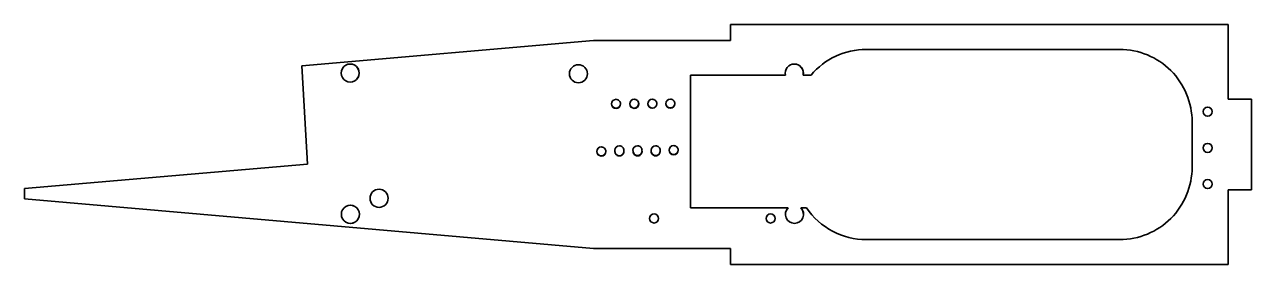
# Model space of a CAD drawing. Extents: x 1.92 to 8.7, y 4.68 to 6.
import ezdxf

# ---------------------------------------------------------------- set-up
doc = ezdxf.new("R2010")
doc.units = 0
doc.header["$MEASUREMENT"] = 0

msp = doc.modelspace()

# ---------------------------------------------------------------- linework, layer by layer
at = {"color": 7, "lineweight": 35}
for p, q in [((5.822575, 6.000876), (8.572575, 6.000876)), ((5.822575, 5.913376), (5.822575, 6.000876)), ((8.572575, 6.000876), (8.572575, 5.588377)), ((5.065321, 5.913376), (3.454661, 5.772462)), ((5.065321, 5.913376), (5.822575, 5.913376)), ((6.572575, 5.863377), (7.972576, 5.863377)), ((3.454661, 5.772462), (3.456423, 5.742005)), ((3.456423, 5.742005), (3.486042, 5.230027)), ((5.601515, 5.721692), (5.601515, 4.987984)), ((5.601515, 5.721692), (6.126281, 5.721692)), ((6.223177, 5.721692), (6.223731, 5.721692)), ((6.223731, 5.721692), (6.267169, 5.721692)), ((8.572575, 5.588377), (8.700568, 5.588377)), ((8.700568, 5.588377), (8.700568, 5.338376)), ((8.372575, 5.463376), (8.372575, 5.338376)), ((5.18382, 5.302295), (5.183707, 5.30004)), ((5.183828, 5.303943), (5.18382, 5.302295)), ((5.233371, 5.304006), (5.233484, 5.306261)), ((5.233379, 5.305655), (5.233371, 5.304006)), ((5.233379, 5.305655), (5.233474, 5.307084)), ((5.283819, 5.302515), (5.283707, 5.300261)), ((5.283827, 5.304164), (5.283819, 5.302515)), ((5.33337, 5.304227), (5.333483, 5.306481)), ((5.333379, 5.305875), (5.33337, 5.304227)), ((5.333379, 5.305875), (5.333474, 5.307304)), ((5.383819, 5.302735), (5.383706, 5.300481)), ((5.383827, 5.304383), (5.383819, 5.302736)), ((5.43337, 5.304447), (5.433483, 5.306701)), ((5.433378, 5.306096), (5.43337, 5.304447)), ((5.433378, 5.306096), (5.433473, 5.307525)), ((8.372575, 5.213376), (8.372575, 5.338376)), ((8.700568, 5.088376), (8.700568, 5.338376)), ((3.486042, 5.230027), (1.922057, 5.094746)), ((1.922057, 5.038376), (1.922057, 5.094746)), ((8.572575, 4.675876), (8.572575, 5.088376)), ((8.572575, 5.088376), (8.700568, 5.088376)), ((5.065321, 4.763376), (1.922057, 5.038376)), ((6.140154, 4.987984), (5.601515, 4.987984)), ((6.210884, 4.987984), (6.211438, 4.987984)), ((6.242123, 4.987984), (6.211438, 4.987984)), ((6.572575, 4.813376), (7.972576, 4.813376)), ((5.065321, 4.763376), (5.822575, 4.763376)), ((5.822575, 4.763376), (5.822575, 4.675876)), ((5.822575, 4.675876), (8.572575, 4.675876))]:
    msp.add_line(p, q, dxfattribs=at)
for centre, radius in [((4.982172, 5.729145), 0.05), ((8.458839, 5.519814), 0.025), ((8.458839, 5.319814), 0.025), ((3.880666, 5.041287), 0.05), ((8.458839, 5.119815), 0.025), ((5.400328, 4.929805), 0.025), ((6.043603, 4.929805), 0.025)]:
    msp.add_circle(centre, radius, dxfattribs=at)
for centre, radius, start, end in [((6.572575, 5.463376), 0.4, 90.000003, 139.77515), ((7.972576, 5.463376), 0.4, 360, 90.000003), ((3.721514, 5.732918), 0.05, 89.997591, 270.002422), ((3.720964, 5.732918), 0.05, 269.99758, 90.002434), ((3.721518, 5.732918), 0.05, 269.99758, 90.002434), ((6.175004, 5.732917), 0.05, 89.998343, 192.974254), ((6.174453, 5.732917), 0.05, 347.025747, 90.001717), ((6.175007, 5.732917), 0.05, 347.025747, 90.001717), ((5.190319, 5.562823), 0.025004, 179.709285, 359.709246), ((5.190329, 5.562832), 0.025004, 90.011286, 179.731893), ((5.190327, 5.564471), 0.025004, 181.600978, 357.824558), ((5.190319, 5.562832), 0.025004, 359.70924, 89.988644), ((5.290319, 5.563043), 0.025004, 179.709285, 359.709246), ((5.290328, 5.563053), 0.025004, 90.011286, 179.731893), ((5.290327, 5.564691), 0.025004, 181.600978, 357.824558), ((5.290319, 5.563053), 0.025004, 359.70924, 89.988644), ((5.390319, 5.563264), 0.025004, 179.709285, 359.709246), ((5.390328, 5.563273), 0.025004, 90.011286, 179.731893), ((5.390326, 5.564912), 0.025004, 181.600978, 357.824558), ((5.390319, 5.563273), 0.025004, 359.70924, 89.988644), ((5.490318, 5.563484), 0.025004, 179.709285, 359.709246), ((5.490328, 5.563494), 0.025004, 90.011286, 179.731893), ((5.490326, 5.565132), 0.025004, 181.600978, 357.824558), ((5.490318, 5.563494), 0.025004, 359.70924, 89.988644), ((5.108702, 5.299695), 0.025004, 179.709285, 359.709246), ((5.108712, 5.299705), 0.025004, 90.011286, 179.731893), ((5.10871, 5.301343), 0.025004, 181.600978, 357.824558), ((5.108702, 5.299705), 0.025004, 359.70924, 89.988644), ((5.208499, 5.30638), 0.025016, 179.731374, 189.400029), ((5.208489, 5.306385), 0.025004, 90.011279, 179.742944), ((5.208508, 5.308029), 0.025016, 181.612166, 189.400016), ((5.208702, 5.299916), 0.025004, 179.713806, 359.720265), ((5.20871, 5.301564), 0.025004, 181.601114, 357.825722), ((5.208479, 5.306386), 0.025004, 359.713699, 89.988644), ((5.208688, 5.299921), 0.025019, 359.731812, 9.399149), ((5.308499, 5.306601), 0.025016, 179.731374, 189.400029), ((5.308488, 5.306606), 0.025004, 90.011279, 179.742944), ((5.308507, 5.308249), 0.025016, 181.612166, 189.400016), ((5.308702, 5.300136), 0.025004, 179.713806, 359.720265), ((5.308709, 5.301784), 0.025004, 181.601114, 357.825722), ((5.308479, 5.306606), 0.025004, 359.713699, 89.988644), ((5.308688, 5.300141), 0.025019, 359.731812, 9.399149), ((5.408499, 5.306821), 0.025016, 179.731374, 189.400029), ((5.408488, 5.306826), 0.025004, 90.011279, 179.742944), ((5.408507, 5.308469), 0.025016, 181.612166, 189.400016), ((5.408701, 5.300356), 0.025004, 179.713806, 359.720265), ((5.40871, 5.302004), 0.025004, 181.601114, 357.825722), ((5.408478, 5.306826), 0.025004, 359.713699, 89.988644), ((5.408687, 5.300361), 0.025019, 359.731812, 9.399149), ((5.508478, 5.307037), 0.025004, 179.709285, 359.709246), ((5.508488, 5.307046), 0.025004, 90.011286, 179.731893), ((5.508486, 5.308685), 0.025004, 181.600978, 357.824558), ((5.508478, 5.307046), 0.025004, 359.70924, 89.988644), ((7.972576, 5.213376), 0.4, 269.999997, 360), ((3.722304, 4.952917), 0.05, 89.997591, 270.002422), ((3.721754, 4.952917), 0.05, 269.99758, 90.002434), ((3.722308, 4.952917), 0.05, 269.99758, 90.002434), ((6.175794, 4.952917), 0.05, 135.463893, 270.002422), ((6.175244, 4.952917), 0.05, 269.997614, 44.536143), ((6.175798, 4.952917), 0.05, 269.997614, 44.536143), ((6.572575, 5.213376), 0.4, 214.296806, 269.999997)]:
    msp.add_arc(centre, radius, start, end, dxfattribs=at)

doc.saveas('drawing.dxf')
